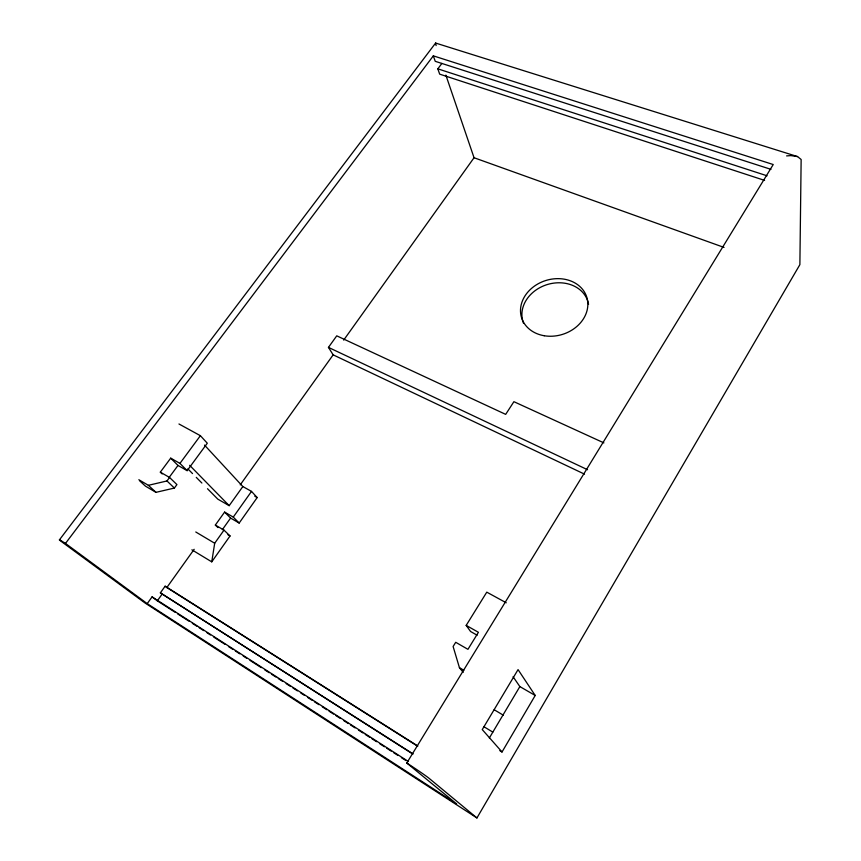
<?xml version="1.0" encoding="UTF-8"?>
<svg xmlns="http://www.w3.org/2000/svg" width="861" height="861" viewBox="0 0 861 861"><rect width="100%" height="100%" fill="white"/><g stroke="black" fill="none" stroke-linecap="round" stroke-linejoin="round"><path stroke-width="1.29" d="M191.895 549.813L211.752 561.846L214.69 543.248L224 530.139L215.347 525.059L224.603 512.091L233.266 517.095L239.175 523.047L257.181 497.572L251.509 491.394L242.834 486.54L204.509 445.094M65.468 543.431L433.331 55.857L773.232 164.537L406.779 763.018L456.674 803.916L147.22 603.626L65.468 543.431A18.092 0.549 34.1 0 0 62.433 542.312L144.928 602.926L476.94 817.95L799.88 264.639L801.139 159.489L797.555 156.584L435.612 43.05L59.431 539.858M502.028 751.976L535.208 695.473L518.053 669.61L482.257 729.59L502.028 751.976L499.821 750.631M489.349 737.995L519.861 686.583L513.081 676.724M477.134 635.224L470.547 631.479L466.188 625.387L486.777 592.153L506.257 602.797M211.752 561.846L230.038 535.972L224 530.139M222.342 529.676L230.587 518.074L224.603 512.091M233.266 517.095L251.509 491.394M412.774 753.999L160.361 592.852L165.129 586.19L417.779 745.992M147.22 603.626L152.063 596.888L157.326 600.838L162.083 594.176M165.129 586.19L166.84 587.536L194.166 549.296M240.23 484.851L333.153 354.85L328.45 347.392L336.748 335.833L505.676 414.367L513.899 401.689L603.884 442.877M343.69 340.106L474.045 157.735L445.869 75.111M207.501 488.725L217.801 499.132L229.187 505.665L242.834 486.54M139.697 480.868L145.466 486.164L155.981 492.341L174.385 488.058L176.925 484.592L169.563 477.468L160.329 472.151L170.704 458.16L179.949 463.39L187.16 470.655L207.297 443.221L200.387 435.688L178.959 423.989M169.348 477.177L177.99 465.457L170.704 458.16M138.836 479.728L148.372 485.313L166.98 480.965L169.563 477.468M179.949 463.39L200.387 435.688M764.59 180.39L439.67 74.143L437.829 68.837L441.887 63.423M786.599 155.906L790.828 155.604L797.555 156.584M770.961 169.348L435.225 61.314L433.331 55.857M437.829 68.837L767.054 175.795M474.045 157.735L724.047 247.419M328.45 347.392L587.546 469.719M333.153 354.85L584.511 474.142M254.802 496.237L257.181 497.572M466.188 625.387L478.415 632.297L467.943 649.334L455.717 642.295L453.112 646.503L459.44 667.695L463.207 672.366M177.99 465.457L187.16 470.655M230.587 518.074L239.175 523.047M519.861 686.583L535.208 695.473M459.44 667.695L463.875 670.288M227.928 534.735L230.038 535.972M195.781 531.99L214.69 543.248M494.16 709.733L503.255 715.157M483.936 726.727L492.804 732.108M166.84 587.536L417.563 746.153M160.361 592.852L412.968 753.87M152.063 596.888L408.469 761.554M157.326 600.838L175.407 612.462M177.667 613.915L188.968 621.168M192.358 623.353L196.878 626.248M199.139 627.701L203.648 630.607M207.038 632.792L210.428 634.966M213.819 637.14L225.119 644.405M228.509 646.579L233.03 649.485M235.29 650.938L239.81 653.843M243.2 656.017L246.59 658.202M249.981 660.376L261.281 667.641M264.671 669.815L269.192 672.721M271.452 674.174L275.972 677.069M278.232 678.522L282.752 681.428M286.143 683.612L290.663 686.508M292.923 687.961L297.443 690.866M300.833 693.051L304.224 695.225M307.614 697.399L312.134 700.305M314.394 701.758L318.914 704.664M322.305 706.838L326.825 709.744M329.085 711.197L333.605 714.103M335.865 715.556L340.386 718.461M343.776 720.635L348.296 723.541M350.556 724.994L355.076 727.889M358.467 730.074L362.987 732.98M365.236 734.433L369.756 737.328M372.017 738.781L376.537 741.687M379.927 743.872L384.447 746.767M386.707 748.22L391.228 751.126M393.488 752.579L398.008 755.484M401.398 757.658L405.918 760.564M476.94 817.95L429.305 778.495A21.224 0.764 33.5 0 0 406.779 763.018M148.372 485.313L155.981 492.341M166.98 480.965L174.385 488.058M160.329 472.151L162.191 473.937M215.347 525.059L217.962 527.578M187.849 468.847L192.53 473.582M196.276 477.371L201.883 483.043M189.646 465.317L229.187 505.665M435.87 43.588L435.612 43.05L436.118 45.59M523.574 323.381A33.999 28.122 -17.5 0 1 547.779 284.399A33.999 28.122 -17.5 0 1 588.569 304.374M544.206 335.736A34.182 28.209 -17.6 0 0 587.019 298.003A34.182 28.209 -17.6 0 0 531.302 288.596A34.182 28.209 -17.6 0 0 544.206 335.736"/></g></svg>
